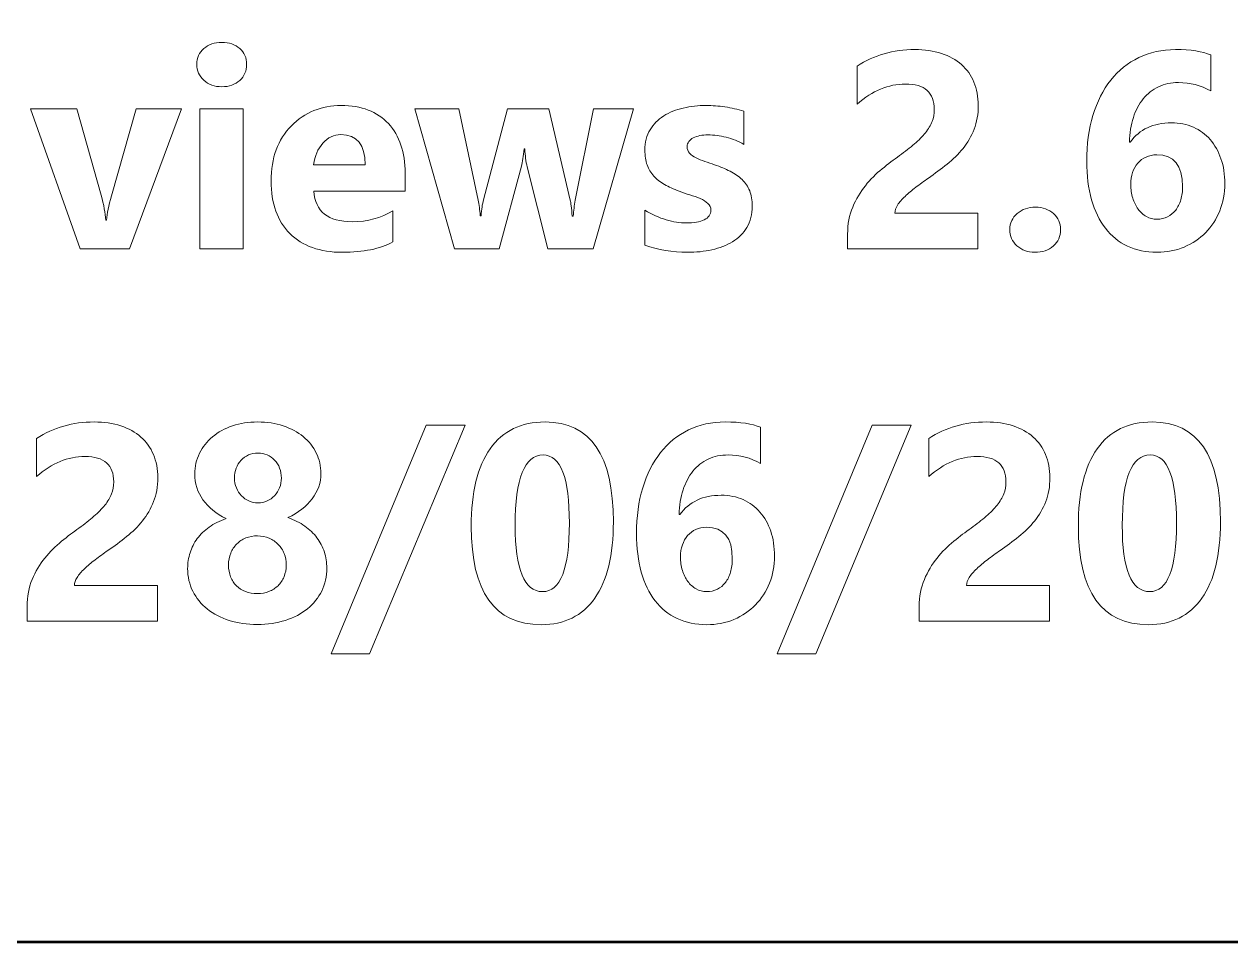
# Model space of a CAD drawing. Header units: centimetres. Extents: x -150 to 29, y -15 to 29.
# Drawn here: x -10.659 to -7.921, y -12.1 to -10.018 of the extents above; entities that cross this region are included whole.
import ezdxf

# ---------------------------------------------------------------- set-up
doc = ezdxf.new("R2010")
doc.units = ezdxf.units.CM
doc.header["$MEASUREMENT"] = 0
doc.layers.add('Layer 1', color=7, linetype='Continuous')

msp = doc.modelspace()

# ---------------------------------------------------------------- linework, layer by layer
at = {"layer": 'Layer 1', "color": 5, "lineweight": 53}
msp.add_open_spline([(-13.5, -4.9), (-13.5, -4.9), (4.5, -4.9), (4.5, -4.9), (4.5, -4.9), (4.5, -4.9), (4.5, -12.1), (4.5, -12.1), (4.5, -12.1), (4.5, -12.1), (-13.5, -12.1), (-13.5, -12.1), (-13.5, -12.1), (-13.5, -12.1), (-13.5, -4.9), (-13.5, -4.9)], degree=3, knots=[0, 0, 0, 0, 0.2, 0.2, 0.2, 0.2, 0.4, 0.4, 0.4, 0.4, 0.6, 0.6, 0.6, 0.6, 1, 1, 1, 1], dxfattribs=at)
at = {"layer": 'Layer 1', "color": 202, "lineweight": 9}
for points, knots in [([(-10.21054, -10.16045), (-10.22705, -10.16045), (-10.2406, -10.15558), (-10.25108, -10.14574), (-10.25108, -10.14574), (-10.26166, -10.1359), (-10.26695, -10.12394), (-10.26695, -10.10965), (-10.26695, -10.10965), (-10.26695, -10.09494), (-10.26166, -10.08298), (-10.25108, -10.07367), (-10.25108, -10.07367), (-10.2406, -10.06435), (-10.22705, -10.0597), (-10.21054, -10.0597), (-10.21054, -10.0597), (-10.19372, -10.0597), (-10.18017, -10.06435), (-10.16969, -10.07367), (-10.16969, -10.07367), (-10.15932, -10.08298), (-10.15403, -10.09494), (-10.15403, -10.10965), (-10.15403, -10.10965), (-10.15403, -10.12447), (-10.15932, -10.13674), (-10.16969, -10.14627), (-10.16969, -10.14627), (-10.18017, -10.15569), (-10.19372, -10.16045), (-10.21054, -10.16045)], [0, 0, 0, 0, 0.1111111, 0.1111111, 0.1111111, 0.1111111, 0.2222222, 0.2222222, 0.2222222, 0.2222222, 0.3333333, 0.3333333, 0.3333333, 0.3333333, 0.4444444, 0.4444444, 0.4444444, 0.4444444, 0.5555556, 0.5555556, 0.5555556, 0.5555556, 0.6666667, 0.6666667, 0.6666667, 0.6666667, 0.7777778, 0.7777778, 0.7777778, 0.7777778, 1, 1, 1, 1]), ([(-8.68347, -10.44694), (-8.68347, -10.44694), (-8.49498, -10.44694), (-8.49498, -10.44694), (-8.49498, -10.44694), (-8.49498, -10.44694), (-8.49498, -10.52822), (-8.49498, -10.52822), (-8.49498, -10.52822), (-8.49498, -10.52822), (-8.79078, -10.52822), (-8.79078, -10.52822), (-8.79078, -10.52822), (-8.79078, -10.52822), (-8.79078, -10.49478), (-8.79078, -10.49478), (-8.79078, -10.49478), (-8.79078, -10.47202), (-8.78697, -10.4516), (-8.77925, -10.4335), (-8.77925, -10.4335), (-8.77163, -10.4154), (-8.762, -10.39921), (-8.75046, -10.38482), (-8.75046, -10.38482), (-8.73892, -10.37042), (-8.72622, -10.35772), (-8.71247, -10.34672), (-8.71247, -10.34672), (-8.69871, -10.3356), (-8.68569, -10.32565), (-8.6732, -10.31676), (-8.6732, -10.31676), (-8.66018, -10.30745), (-8.64886, -10.29856), (-8.63902, -10.29009), (-8.63902, -10.29009), (-8.62917, -10.28163), (-8.62092, -10.27316), (-8.61415, -10.2648), (-8.61415, -10.2648), (-8.60748, -10.25644), (-8.6025, -10.24797), (-8.59912, -10.2394), (-8.59912, -10.2394), (-8.59584, -10.23083), (-8.59414, -10.22173), (-8.59414, -10.21199), (-8.59414, -10.21199), (-8.59414, -10.19294), (-8.59954, -10.17855), (-8.61034, -10.16881), (-8.61034, -10.16881), (-8.62103, -10.15918), (-8.63754, -10.15431), (-8.65965, -10.15431), (-8.65965, -10.15431), (-8.69786, -10.15431), (-8.73448, -10.16944), (-8.7694, -10.19982), (-8.7694, -10.19982), (-8.7694, -10.19982), (-8.7694, -10.11367), (-8.7694, -10.11367), (-8.7694, -10.11367), (-8.73067, -10.08869), (-8.68707, -10.0761), (-8.63849, -10.0761), (-8.63849, -10.0761), (-8.61595, -10.0761), (-8.59584, -10.07906), (-8.57795, -10.08499), (-8.57795, -10.08499), (-8.56007, -10.09092), (-8.54493, -10.09928), (-8.53244, -10.11028), (-8.53244, -10.11028), (-8.52006, -10.12118), (-8.51064, -10.13452), (-8.50408, -10.15008), (-8.50408, -10.15008), (-8.49762, -10.16574), (-8.49434, -10.1831), (-8.49434, -10.20236), (-8.49434, -10.20236), (-8.49434, -10.22278), (-8.49752, -10.24099), (-8.50376, -10.25686), (-8.50376, -10.25686), (-8.51011, -10.27284), (-8.51847, -10.28734), (-8.52895, -10.30036), (-8.52895, -10.30036), (-8.53932, -10.31338), (-8.55139, -10.32534), (-8.56504, -10.33613), (-8.56504, -10.33613), (-8.57869, -10.34703), (-8.59287, -10.35751), (-8.60748, -10.36756), (-8.60748, -10.36756), (-8.61743, -10.37466), (-8.62695, -10.38164), (-8.63616, -10.38852), (-8.63616, -10.38852), (-8.64537, -10.3955), (-8.65352, -10.40228), (-8.6605, -10.40905), (-8.6605, -10.40905), (-8.66759, -10.41572), (-8.6732, -10.42228), (-8.67733, -10.42874), (-8.67733, -10.42874), (-8.68146, -10.43509), (-8.68347, -10.44122), (-8.68347, -10.44694)], [0, 0, 0, 0, 0.0333333, 0.0333333, 0.0333333, 0.0333333, 0.0666667, 0.0666667, 0.0666667, 0.0666667, 0.1, 0.1, 0.1, 0.1, 0.1333333, 0.1333333, 0.1333333, 0.1333333, 0.1666667, 0.1666667, 0.1666667, 0.1666667, 0.2, 0.2, 0.2, 0.2, 0.2333333, 0.2333333, 0.2333333, 0.2333333, 0.2666667, 0.2666667, 0.2666667, 0.2666667, 0.3, 0.3, 0.3, 0.3, 0.3333333, 0.3333333, 0.3333333, 0.3333333, 0.3666667, 0.3666667, 0.3666667, 0.3666667, 0.4, 0.4, 0.4, 0.4, 0.4333333, 0.4333333, 0.4333333, 0.4333333, 0.4666667, 0.4666667, 0.4666667, 0.4666667, 0.5, 0.5, 0.5, 0.5, 0.5333333, 0.5333333, 0.5333333, 0.5333333, 0.5666667, 0.5666667, 0.5666667, 0.5666667, 0.6, 0.6, 0.6, 0.6, 0.6333333, 0.6333333, 0.6333333, 0.6333333, 0.6666667, 0.6666667, 0.6666667, 0.6666667, 0.7, 0.7, 0.7, 0.7, 0.7333333, 0.7333333, 0.7333333, 0.7333333, 0.7666667, 0.7666667, 0.7666667, 0.7666667, 0.8, 0.8, 0.8, 0.8, 0.8333333, 0.8333333, 0.8333333, 0.8333333, 0.8666667, 0.8666667, 0.8666667, 0.8666667, 0.9, 0.9, 0.9, 0.9, 0.9333333, 0.9333333, 0.9333333, 0.9333333, 1, 1, 1, 1]), ([(-7.93501, -10.38037), (-7.93501, -10.40228), (-7.93882, -10.4227), (-7.94644, -10.44175), (-7.94644, -10.44175), (-7.95417, -10.4607), (-7.96475, -10.47721), (-7.9784, -10.49118), (-7.9784, -10.49118), (-7.99205, -10.50515), (-8.00825, -10.51605), (-8.02708, -10.52399), (-8.02708, -10.52399), (-8.04592, -10.53203), (-8.06645, -10.53595), (-8.08879, -10.53595), (-8.08879, -10.53595), (-8.11376, -10.53595), (-8.1362, -10.53129), (-8.15588, -10.52198), (-8.15588, -10.52198), (-8.17567, -10.51277), (-8.1924, -10.49922), (-8.20605, -10.48155), (-8.20605, -10.48155), (-8.2196, -10.46387), (-8.23007, -10.44218), (-8.23727, -10.41657), (-8.23727, -10.41657), (-8.24457, -10.39095), (-8.24817, -10.36196), (-8.24817, -10.32946), (-8.24817, -10.32946), (-8.24817, -10.29126), (-8.24351, -10.25655), (-8.23409, -10.22543), (-8.23409, -10.22543), (-8.22468, -10.19432), (-8.21123, -10.16775), (-8.19377, -10.14563), (-8.19377, -10.14563), (-8.17631, -10.12351), (-8.15514, -10.10637), (-8.13038, -10.0943), (-8.13038, -10.0943), (-8.10551, -10.08224), (-8.07767, -10.0761), (-8.04666, -10.0761), (-8.04666, -10.0761), (-8.01227, -10.0761), (-7.9857, -10.08023), (-7.96665, -10.08827), (-7.96665, -10.08827), (-7.96665, -10.08827), (-7.96665, -10.17008), (-7.96665, -10.17008), (-7.96665, -10.17008), (-7.9892, -10.15727), (-8.01375, -10.15092), (-8.04042, -10.15092), (-8.04042, -10.15092), (-8.05693, -10.15092), (-8.07196, -10.1541), (-8.0854, -10.16045), (-8.0854, -10.16045), (-8.09884, -10.1669), (-8.11038, -10.17601), (-8.12001, -10.18775), (-8.12001, -10.18775), (-8.12953, -10.19961), (-8.13715, -10.21379), (-8.14255, -10.2304), (-8.14255, -10.2304), (-8.14805, -10.24702), (-8.15102, -10.26565), (-8.15144, -10.28607), (-8.15144, -10.28607), (-8.15144, -10.28607), (-8.14953, -10.28607), (-8.14953, -10.28607), (-8.14953, -10.28607), (-8.12847, -10.25686), (-8.09736, -10.24236), (-8.05629, -10.24236), (-8.05629, -10.24236), (-8.03788, -10.24236), (-8.02116, -10.24564), (-8.00634, -10.25231), (-8.00634, -10.25231), (-7.99142, -10.25887), (-7.97872, -10.26819), (-7.96814, -10.28036), (-7.96814, -10.28036), (-7.95766, -10.29242), (-7.94951, -10.30692), (-7.94369, -10.32386), (-7.94369, -10.32386), (-7.93787, -10.34089), (-7.93501, -10.35963), (-7.93501, -10.38037)], [0, 0, 0, 0, 0.0384615, 0.0384615, 0.0384615, 0.0384615, 0.0769231, 0.0769231, 0.0769231, 0.0769231, 0.1153846, 0.1153846, 0.1153846, 0.1153846, 0.1538462, 0.1538462, 0.1538462, 0.1538462, 0.1923077, 0.1923077, 0.1923077, 0.1923077, 0.2307692, 0.2307692, 0.2307692, 0.2307692, 0.2692308, 0.2692308, 0.2692308, 0.2692308, 0.3076923, 0.3076923, 0.3076923, 0.3076923, 0.3461538, 0.3461538, 0.3461538, 0.3461538, 0.3846154, 0.3846154, 0.3846154, 0.3846154, 0.4230769, 0.4230769, 0.4230769, 0.4230769, 0.4615385, 0.4615385, 0.4615385, 0.4615385, 0.5, 0.5, 0.5, 0.5, 0.5384615, 0.5384615, 0.5384615, 0.5384615, 0.5769231, 0.5769231, 0.5769231, 0.5769231, 0.6153846, 0.6153846, 0.6153846, 0.6153846, 0.6538462, 0.6538462, 0.6538462, 0.6538462, 0.6923077, 0.6923077, 0.6923077, 0.6923077, 0.7307692, 0.7307692, 0.7307692, 0.7307692, 0.7692308, 0.7692308, 0.7692308, 0.7692308, 0.8076923, 0.8076923, 0.8076923, 0.8076923, 0.8461538, 0.8461538, 0.8461538, 0.8461538, 0.8846154, 0.8846154, 0.8846154, 0.8846154, 0.9230769, 0.9230769, 0.9230769, 0.9230769, 1, 1, 1, 1]), ([(-10.30198, -10.21072), (-10.30198, -10.21072), (-10.42009, -10.52822), (-10.42009, -10.52822), (-10.42009, -10.52822), (-10.42009, -10.52822), (-10.53175, -10.52822), (-10.53175, -10.52822), (-10.53175, -10.52822), (-10.53175, -10.52822), (-10.64425, -10.21072), (-10.64425, -10.21072), (-10.64425, -10.21072), (-10.64425, -10.21072), (-10.53947, -10.21072), (-10.53947, -10.21072), (-10.53947, -10.21072), (-10.53947, -10.21072), (-10.48434, -10.40641), (-10.48434, -10.40641), (-10.48434, -10.40641), (-10.47809, -10.42852), (-10.47449, -10.44726), (-10.47343, -10.46281), (-10.47343, -10.46281), (-10.47343, -10.46281), (-10.47216, -10.46281), (-10.47216, -10.46281), (-10.47216, -10.46281), (-10.47079, -10.4481), (-10.46687, -10.4299), (-10.46073, -10.4082), (-10.46073, -10.4082), (-10.46073, -10.4082), (-10.40433, -10.21072), (-10.40433, -10.21072), (-10.40433, -10.21072), (-10.40433, -10.21072), (-10.30198, -10.21072), (-10.30198, -10.21072)], [0, 0, 0, 0, 0.0909091, 0.0909091, 0.0909091, 0.0909091, 0.1818182, 0.1818182, 0.1818182, 0.1818182, 0.2727273, 0.2727273, 0.2727273, 0.2727273, 0.3636364, 0.3636364, 0.3636364, 0.3636364, 0.4545455, 0.4545455, 0.4545455, 0.4545455, 0.5454545, 0.5454545, 0.5454545, 0.5454545, 0.6363636, 0.6363636, 0.6363636, 0.6363636, 0.7272727, 0.7272727, 0.7272727, 0.7272727, 0.8181818, 0.8181818, 0.8181818, 0.8181818, 1, 1, 1, 1]), ([(-10.16218, -10.52822), (-10.16218, -10.52822), (-10.26007, -10.52822), (-10.26007, -10.52822), (-10.26007, -10.52822), (-10.26007, -10.52822), (-10.26007, -10.21072), (-10.26007, -10.21072), (-10.26007, -10.21072), (-10.26007, -10.21072), (-10.16218, -10.21072), (-10.16218, -10.21072), (-10.16218, -10.21072), (-10.16218, -10.21072), (-10.16218, -10.52822), (-10.16218, -10.52822)], [0, 0, 0, 0, 0.2, 0.2, 0.2, 0.2, 0.4, 0.4, 0.4, 0.4, 0.6, 0.6, 0.6, 0.6, 1, 1, 1, 1]), ([(-9.7944, -10.39741), (-9.7944, -10.39741), (-10.00152, -10.39741), (-10.00152, -10.39741), (-10.00152, -10.39741), (-9.99824, -10.44345), (-9.96913, -10.46652), (-9.91442, -10.46652), (-9.91442, -10.46652), (-9.87949, -10.46652), (-9.8488, -10.45826), (-9.82234, -10.44175), (-9.82234, -10.44175), (-9.82234, -10.44175), (-9.82234, -10.51245), (-9.82234, -10.51245), (-9.82234, -10.51245), (-9.85166, -10.52811), (-9.88976, -10.53595), (-9.93675, -10.53595), (-9.93675, -10.53595), (-9.98797, -10.53595), (-10.02777, -10.52176), (-10.05613, -10.49329), (-10.05613, -10.49329), (-10.08439, -10.46493), (-10.09857, -10.42524), (-10.09857, -10.37444), (-10.09857, -10.37444), (-10.09857, -10.32174), (-10.08333, -10.27993), (-10.05264, -10.24914), (-10.05264, -10.24914), (-10.02205, -10.21834), (-9.98448, -10.20299), (-9.93982, -10.20299), (-9.93982, -10.20299), (-9.89357, -10.20299), (-9.85769, -10.21675), (-9.8324, -10.24416), (-9.8324, -10.24416), (-9.8071, -10.27168), (-9.7944, -10.30904), (-9.7944, -10.35613), (-9.7944, -10.35613), (-9.7944, -10.35613), (-9.7944, -10.39741), (-9.7944, -10.39741)], [0, 0, 0, 0, 0.0769231, 0.0769231, 0.0769231, 0.0769231, 0.1538462, 0.1538462, 0.1538462, 0.1538462, 0.2307692, 0.2307692, 0.2307692, 0.2307692, 0.3076923, 0.3076923, 0.3076923, 0.3076923, 0.3846154, 0.3846154, 0.3846154, 0.3846154, 0.4615385, 0.4615385, 0.4615385, 0.4615385, 0.5384615, 0.5384615, 0.5384615, 0.5384615, 0.6153846, 0.6153846, 0.6153846, 0.6153846, 0.6923077, 0.6923077, 0.6923077, 0.6923077, 0.7692308, 0.7692308, 0.7692308, 0.7692308, 0.8461538, 0.8461538, 0.8461538, 0.8461538, 1, 1, 1, 1]), ([(-9.27634, -10.21072), (-9.27634, -10.21072), (-9.36778, -10.52822), (-9.36778, -10.52822), (-9.36778, -10.52822), (-9.36778, -10.52822), (-9.47076, -10.52822), (-9.47076, -10.52822), (-9.47076, -10.52822), (-9.47076, -10.52822), (-9.51754, -10.34216), (-9.51754, -10.34216), (-9.51754, -10.34216), (-9.52061, -10.32978), (-9.52241, -10.31624), (-9.52283, -10.30152), (-9.52283, -10.30152), (-9.52283, -10.30152), (-9.52463, -10.30152), (-9.52463, -10.30152), (-9.52463, -10.30152), (-9.52611, -10.31772), (-9.52812, -10.33084), (-9.53087, -10.34089), (-9.53087, -10.34089), (-9.53087, -10.34089), (-9.58114, -10.52822), (-9.58114, -10.52822), (-9.58114, -10.52822), (-9.58114, -10.52822), (-9.68274, -10.52822), (-9.68274, -10.52822), (-9.68274, -10.52822), (-9.68274, -10.52822), (-9.77239, -10.21072), (-9.77239, -10.21072), (-9.77239, -10.21072), (-9.77239, -10.21072), (-9.67258, -10.21072), (-9.67258, -10.21072), (-9.67258, -10.21072), (-9.67258, -10.21072), (-9.62888, -10.41784), (-9.62888, -10.41784), (-9.62888, -10.41784), (-9.62676, -10.42757), (-9.62517, -10.43932), (-9.62422, -10.45318), (-9.62422, -10.45318), (-9.62422, -10.45318), (-9.62231, -10.45318), (-9.62231, -10.45318), (-9.62231, -10.45318), (-9.62126, -10.43868), (-9.61946, -10.42651), (-9.6167, -10.41657), (-9.6167, -10.41657), (-9.6167, -10.41657), (-9.5622, -10.21072), (-9.5622, -10.21072), (-9.5622, -10.21072), (-9.5622, -10.21072), (-9.46886, -10.21072), (-9.46886, -10.21072), (-9.46886, -10.21072), (-9.46886, -10.21072), (-9.41985, -10.41784), (-9.41985, -10.41784), (-9.41985, -10.41784), (-9.41858, -10.42302), (-9.41721, -10.43498), (-9.41552, -10.45382), (-9.41552, -10.45382), (-9.41552, -10.45382), (-9.41329, -10.45382), (-9.41329, -10.45382), (-9.41329, -10.45382), (-9.41234, -10.44186), (-9.41065, -10.42979), (-9.40842, -10.41784), (-9.40842, -10.41784), (-9.40842, -10.41784), (-9.36715, -10.21072), (-9.36715, -10.21072), (-9.36715, -10.21072), (-9.36715, -10.21072), (-9.27634, -10.21072), (-9.27634, -10.21072)], [0, 0, 0, 0, 0.0434783, 0.0434783, 0.0434783, 0.0434783, 0.0869565, 0.0869565, 0.0869565, 0.0869565, 0.1304348, 0.1304348, 0.1304348, 0.1304348, 0.173913, 0.173913, 0.173913, 0.173913, 0.2173913, 0.2173913, 0.2173913, 0.2173913, 0.2608696, 0.2608696, 0.2608696, 0.2608696, 0.3043478, 0.3043478, 0.3043478, 0.3043478, 0.3478261, 0.3478261, 0.3478261, 0.3478261, 0.3913043, 0.3913043, 0.3913043, 0.3913043, 0.4347826, 0.4347826, 0.4347826, 0.4347826, 0.4782609, 0.4782609, 0.4782609, 0.4782609, 0.5217391, 0.5217391, 0.5217391, 0.5217391, 0.5652174, 0.5652174, 0.5652174, 0.5652174, 0.6086957, 0.6086957, 0.6086957, 0.6086957, 0.6521739, 0.6521739, 0.6521739, 0.6521739, 0.6956522, 0.6956522, 0.6956522, 0.6956522, 0.7391304, 0.7391304, 0.7391304, 0.7391304, 0.7826087, 0.7826087, 0.7826087, 0.7826087, 0.826087, 0.826087, 0.826087, 0.826087, 0.8695652, 0.8695652, 0.8695652, 0.8695652, 0.9130435, 0.9130435, 0.9130435, 0.9130435, 1, 1, 1, 1]), ([(-9.25062, -10.51986), (-9.25062, -10.51986), (-9.25062, -10.44048), (-9.25062, -10.44048), (-9.25062, -10.44048), (-9.23443, -10.45022), (-9.21834, -10.45742), (-9.20236, -10.46218), (-9.20236, -10.46218), (-9.18638, -10.46694), (-9.17125, -10.46927), (-9.15696, -10.46927), (-9.15696, -10.46927), (-9.1396, -10.46927), (-9.12585, -10.46694), (-9.1159, -10.46218), (-9.1159, -10.46218), (-9.10584, -10.45742), (-9.10087, -10.45022), (-9.10087, -10.44048), (-9.10087, -10.44048), (-9.10087, -10.43424), (-9.10309, -10.42905), (-9.10764, -10.42493), (-9.10764, -10.42493), (-9.11219, -10.4208), (-9.11801, -10.4172), (-9.12521, -10.41413), (-9.12521, -10.41413), (-9.1323, -10.41106), (-9.14013, -10.4082), (-9.1486, -10.40577), (-9.1486, -10.40577), (-9.15707, -10.40323), (-9.16522, -10.40048), (-9.17305, -10.39741), (-9.17305, -10.39741), (-9.18564, -10.39265), (-9.19675, -10.38746), (-9.20639, -10.38206), (-9.20639, -10.38206), (-9.21602, -10.37656), (-9.22406, -10.37021), (-9.23062, -10.36291), (-9.23062, -10.36291), (-9.23708, -10.35571), (-9.24205, -10.34735), (-9.24544, -10.33783), (-9.24544, -10.33783), (-9.24882, -10.3283), (-9.25062, -10.31708), (-9.25062, -10.30406), (-9.25062, -10.30406), (-9.25062, -10.28628), (-9.24671, -10.27094), (-9.23898, -10.25813), (-9.23898, -10.25813), (-9.23126, -10.24533), (-9.22088, -10.23485), (-9.20797, -10.2267), (-9.20797, -10.2267), (-9.19506, -10.21855), (-9.18024, -10.21252), (-9.16363, -10.20871), (-9.16363, -10.20871), (-9.14701, -10.2049), (-9.12966, -10.20299), (-9.11166, -10.20299), (-9.11166, -10.20299), (-9.09759, -10.20299), (-9.08341, -10.20405), (-9.06891, -10.20627), (-9.06891, -10.20627), (-9.05441, -10.20839), (-9.04012, -10.21157), (-9.02605, -10.21569), (-9.02605, -10.21569), (-9.02605, -10.21569), (-9.02605, -10.29136), (-9.02605, -10.29136), (-9.02605, -10.29136), (-9.03853, -10.28406), (-9.05176, -10.27866), (-9.06594, -10.27507), (-9.06594, -10.27507), (-9.08013, -10.27147), (-9.09399, -10.26967), (-9.10764, -10.26967), (-9.10764, -10.26967), (-9.1141, -10.26967), (-9.12013, -10.2702), (-9.12574, -10.27136), (-9.12574, -10.27136), (-9.13146, -10.27242), (-9.13654, -10.27411), (-9.14087, -10.27634), (-9.14087, -10.27634), (-9.14521, -10.27845), (-9.1486, -10.2812), (-9.15103, -10.2847), (-9.15103, -10.2847), (-9.15357, -10.28808), (-9.15474, -10.292), (-9.15474, -10.29634), (-9.15474, -10.29634), (-9.15474, -10.30205), (-9.15294, -10.30703), (-9.14924, -10.31116), (-9.14924, -10.31116), (-9.14543, -10.31528), (-9.14066, -10.31888), (-9.13463, -10.32184), (-9.13463, -10.32184), (-9.1286, -10.32491), (-9.12193, -10.32756), (-9.11463, -10.32989), (-9.11463, -10.32989), (-9.10733, -10.33232), (-9.10002, -10.33476), (-9.09272, -10.33719), (-9.09272, -10.33719), (-9.0797, -10.34174), (-9.06796, -10.34672), (-9.05737, -10.35211), (-9.05737, -10.35211), (-9.04689, -10.35751), (-9.03779, -10.36375), (-9.03028, -10.37106), (-9.03028, -10.37106), (-9.02276, -10.37825), (-9.01694, -10.38672), (-9.01292, -10.39646), (-9.01292, -10.39646), (-9.0089, -10.40619), (-9.00689, -10.41773), (-9.00689, -10.43117), (-9.00689, -10.43117), (-9.00689, -10.45001), (-9.01091, -10.4661), (-9.01917, -10.47943), (-9.01917, -10.47943), (-9.02732, -10.49277), (-9.03811, -10.50356), (-9.05166, -10.51192), (-9.05166, -10.51192), (-9.0652, -10.52028), (-9.08087, -10.52642), (-9.09854, -10.53023), (-9.09854, -10.53023), (-9.11622, -10.53404), (-9.13452, -10.53595), (-9.15357, -10.53595), (-9.15357, -10.53595), (-9.1885, -10.53595), (-9.22078, -10.53055), (-9.25062, -10.51986)], [0, 0, 0, 0, 0.025, 0.025, 0.025, 0.025, 0.05, 0.05, 0.05, 0.05, 0.075, 0.075, 0.075, 0.075, 0.1, 0.1, 0.1, 0.1, 0.125, 0.125, 0.125, 0.125, 0.15, 0.15, 0.15, 0.15, 0.175, 0.175, 0.175, 0.175, 0.2, 0.2, 0.2, 0.2, 0.225, 0.225, 0.225, 0.225, 0.25, 0.25, 0.25, 0.25, 0.275, 0.275, 0.275, 0.275, 0.3, 0.3, 0.3, 0.3, 0.325, 0.325, 0.325, 0.325, 0.35, 0.35, 0.35, 0.35, 0.375, 0.375, 0.375, 0.375, 0.4, 0.4, 0.4, 0.4, 0.425, 0.425, 0.425, 0.425, 0.45, 0.45, 0.45, 0.45, 0.475, 0.475, 0.475, 0.475, 0.5, 0.5, 0.5, 0.5, 0.525, 0.525, 0.525, 0.525, 0.55, 0.55, 0.55, 0.55, 0.575, 0.575, 0.575, 0.575, 0.6, 0.6, 0.6, 0.6, 0.625, 0.625, 0.625, 0.625, 0.65, 0.65, 0.65, 0.65, 0.675, 0.675, 0.675, 0.675, 0.7, 0.7, 0.7, 0.7, 0.725, 0.725, 0.725, 0.725, 0.75, 0.75, 0.75, 0.75, 0.775, 0.775, 0.775, 0.775, 0.8, 0.8, 0.8, 0.8, 0.825, 0.825, 0.825, 0.825, 0.85, 0.85, 0.85, 0.85, 0.875, 0.875, 0.875, 0.875, 0.9, 0.9, 0.9, 0.9, 0.925, 0.925, 0.925, 0.925, 0.95, 0.95, 0.95, 0.95, 1, 1, 1, 1]), ([(-9.88521, -10.33719), (-9.88521, -10.29179), (-9.90362, -10.26903), (-9.94045, -10.26903), (-9.94045, -10.26903), (-9.95612, -10.26903), (-9.96977, -10.27549), (-9.9812, -10.28851), (-9.9812, -10.28851), (-9.99274, -10.30152), (-9.99961, -10.31782), (-10.00215, -10.33719), (-10.00215, -10.33719), (-10.00215, -10.33719), (-9.88521, -10.33719), (-9.88521, -10.33719)], [0, 0, 0, 0, 0.2, 0.2, 0.2, 0.2, 0.4, 0.4, 0.4, 0.4, 0.6, 0.6, 0.6, 0.6, 1, 1, 1, 1]), ([(-8.03079, -10.38651), (-8.03079, -10.33878), (-8.05037, -10.31486), (-8.08942, -10.31486), (-8.08942, -10.31486), (-8.09831, -10.31486), (-8.10635, -10.31655), (-8.11366, -10.31983), (-8.11366, -10.31983), (-8.12085, -10.32311), (-8.12699, -10.32777), (-8.13218, -10.3338), (-8.13218, -10.3338), (-8.13736, -10.33984), (-8.14138, -10.34693), (-8.14414, -10.35508), (-8.14414, -10.35508), (-8.14689, -10.36323), (-8.14837, -10.37222), (-8.14837, -10.38217), (-8.14837, -10.38217), (-8.14837, -10.39318), (-8.14689, -10.40334), (-8.14403, -10.41286), (-8.14403, -10.41286), (-8.14107, -10.42239), (-8.13705, -10.43075), (-8.13175, -10.43784), (-8.13175, -10.43784), (-8.12646, -10.44493), (-8.12022, -10.45064), (-8.11302, -10.45477), (-8.11302, -10.45477), (-8.10572, -10.4589), (-8.09768, -10.46091), (-8.08879, -10.46091), (-8.08879, -10.46091), (-8.0799, -10.46091), (-8.07196, -10.45911), (-8.06476, -10.45551), (-8.06476, -10.45551), (-8.05767, -10.45191), (-8.05153, -10.44683), (-8.04645, -10.44027), (-8.04645, -10.44027), (-8.04137, -10.43382), (-8.03756, -10.42598), (-8.03481, -10.41678), (-8.03481, -10.41678), (-8.03216, -10.40757), (-8.03079, -10.39752), (-8.03079, -10.38651)], [0, 0, 0, 0, 0.0714286, 0.0714286, 0.0714286, 0.0714286, 0.1428571, 0.1428571, 0.1428571, 0.1428571, 0.2142857, 0.2142857, 0.2142857, 0.2142857, 0.2857143, 0.2857143, 0.2857143, 0.2857143, 0.3571429, 0.3571429, 0.3571429, 0.3571429, 0.4285714, 0.4285714, 0.4285714, 0.4285714, 0.5, 0.5, 0.5, 0.5, 0.5714286, 0.5714286, 0.5714286, 0.5714286, 0.6428571, 0.6428571, 0.6428571, 0.6428571, 0.7142857, 0.7142857, 0.7142857, 0.7142857, 0.7857143, 0.7857143, 0.7857143, 0.7857143, 0.8571429, 0.8571429, 0.8571429, 0.8571429, 1, 1, 1, 1]), ([(-8.36629, -10.53595), (-8.38248, -10.53595), (-8.39592, -10.53097), (-8.40661, -10.52113), (-8.40661, -10.52113), (-8.4174, -10.51118), (-8.42269, -10.49901), (-8.42269, -10.48451), (-8.42269, -10.48451), (-8.42269, -10.46959), (-8.41719, -10.45742), (-8.40618, -10.44789), (-8.40618, -10.44789), (-8.39507, -10.43837), (-8.38131, -10.4336), (-8.3648, -10.4336), (-8.3648, -10.4336), (-8.34798, -10.4336), (-8.33432, -10.43847), (-8.32363, -10.4481), (-8.32363, -10.4481), (-8.31305, -10.45763), (-8.30776, -10.4698), (-8.30776, -10.48451), (-8.30776, -10.48451), (-8.30776, -10.49954), (-8.31316, -10.51192), (-8.32395, -10.52155), (-8.32395, -10.52155), (-8.33485, -10.53118), (-8.34893, -10.53595), (-8.36629, -10.53595)], [0, 0, 0, 0, 0.1111111, 0.1111111, 0.1111111, 0.1111111, 0.2222222, 0.2222222, 0.2222222, 0.2222222, 0.3333333, 0.3333333, 0.3333333, 0.3333333, 0.4444444, 0.4444444, 0.4444444, 0.4444444, 0.5555556, 0.5555556, 0.5555556, 0.5555556, 0.6666667, 0.6666667, 0.6666667, 0.6666667, 0.7777778, 0.7777778, 0.7777778, 0.7777778, 1, 1, 1, 1]), ([(-10.54487, -11.2916), (-10.54487, -11.2916), (-10.35638, -11.2916), (-10.35638, -11.2916), (-10.35638, -11.2916), (-10.35638, -11.2916), (-10.35638, -11.37288), (-10.35638, -11.37288), (-10.35638, -11.37288), (-10.35638, -11.37288), (-10.65218, -11.37288), (-10.65218, -11.37288), (-10.65218, -11.37288), (-10.65218, -11.37288), (-10.65218, -11.33944), (-10.65218, -11.33944), (-10.65218, -11.33944), (-10.65218, -11.31668), (-10.64837, -11.29626), (-10.64065, -11.27816), (-10.64065, -11.27816), (-10.63303, -11.26006), (-10.6234, -11.24387), (-10.61186, -11.22948), (-10.61186, -11.22948), (-10.60032, -11.21508), (-10.58762, -11.20238), (-10.57387, -11.19138), (-10.57387, -11.19138), (-10.56011, -11.18026), (-10.54709, -11.17031), (-10.5346, -11.16142), (-10.5346, -11.16142), (-10.52158, -11.15211), (-10.51026, -11.14322), (-10.50042, -11.13475), (-10.50042, -11.13475), (-10.49057, -11.12629), (-10.48232, -11.11782), (-10.47555, -11.10946), (-10.47555, -11.10946), (-10.46888, -11.1011), (-10.4639, -11.09263), (-10.46052, -11.08406), (-10.46052, -11.08406), (-10.45724, -11.07549), (-10.45554, -11.06639), (-10.45554, -11.05665), (-10.45554, -11.05665), (-10.45554, -11.0376), (-10.46094, -11.02321), (-10.47174, -11.01347), (-10.47174, -11.01347), (-10.48243, -11.00384), (-10.49894, -10.99897), (-10.52105, -10.99897), (-10.52105, -10.99897), (-10.55926, -10.99897), (-10.59588, -11.0141), (-10.6308, -11.04448), (-10.6308, -11.04448), (-10.6308, -11.04448), (-10.6308, -10.95833), (-10.6308, -10.95833), (-10.6308, -10.95833), (-10.59207, -10.93335), (-10.54847, -10.92076), (-10.49989, -10.92076), (-10.49989, -10.92076), (-10.47735, -10.92076), (-10.45724, -10.92372), (-10.43935, -10.92965), (-10.43935, -10.92965), (-10.42147, -10.93558), (-10.40633, -10.94394), (-10.39384, -10.95494), (-10.39384, -10.95494), (-10.38146, -10.96584), (-10.37204, -10.97918), (-10.36548, -10.99474), (-10.36548, -10.99474), (-10.35902, -11.0104), (-10.35574, -11.02776), (-10.35574, -11.04702), (-10.35574, -11.04702), (-10.35574, -11.06744), (-10.35892, -11.08565), (-10.36516, -11.10152), (-10.36516, -11.10152), (-10.37151, -11.1175), (-10.37987, -11.132), (-10.39035, -11.14502), (-10.39035, -11.14502), (-10.40072, -11.15804), (-10.41279, -11.17), (-10.42644, -11.18079), (-10.42644, -11.18079), (-10.44009, -11.19169), (-10.45427, -11.20217), (-10.46888, -11.21222), (-10.46888, -11.21222), (-10.47883, -11.21932), (-10.48835, -11.2263), (-10.49756, -11.23318), (-10.49756, -11.23318), (-10.50677, -11.24016), (-10.51492, -11.24694), (-10.5219, -11.25371), (-10.5219, -11.25371), (-10.52899, -11.26038), (-10.5346, -11.26694), (-10.53873, -11.2734), (-10.53873, -11.2734), (-10.54286, -11.27975), (-10.54487, -11.28588), (-10.54487, -11.2916)], [0, 0, 0, 0, 0.0333333, 0.0333333, 0.0333333, 0.0333333, 0.0666667, 0.0666667, 0.0666667, 0.0666667, 0.1, 0.1, 0.1, 0.1, 0.1333333, 0.1333333, 0.1333333, 0.1333333, 0.1666667, 0.1666667, 0.1666667, 0.1666667, 0.2, 0.2, 0.2, 0.2, 0.2333333, 0.2333333, 0.2333333, 0.2333333, 0.2666667, 0.2666667, 0.2666667, 0.2666667, 0.3, 0.3, 0.3, 0.3, 0.3333333, 0.3333333, 0.3333333, 0.3333333, 0.3666667, 0.3666667, 0.3666667, 0.3666667, 0.4, 0.4, 0.4, 0.4, 0.4333333, 0.4333333, 0.4333333, 0.4333333, 0.4666667, 0.4666667, 0.4666667, 0.4666667, 0.5, 0.5, 0.5, 0.5, 0.5333333, 0.5333333, 0.5333333, 0.5333333, 0.5666667, 0.5666667, 0.5666667, 0.5666667, 0.6, 0.6, 0.6, 0.6, 0.6333333, 0.6333333, 0.6333333, 0.6333333, 0.6666667, 0.6666667, 0.6666667, 0.6666667, 0.7, 0.7, 0.7, 0.7, 0.7333333, 0.7333333, 0.7333333, 0.7333333, 0.7666667, 0.7666667, 0.7666667, 0.7666667, 0.8, 0.8, 0.8, 0.8, 0.8333333, 0.8333333, 0.8333333, 0.8333333, 0.8666667, 0.8666667, 0.8666667, 0.8666667, 0.9, 0.9, 0.9, 0.9, 0.9333333, 0.9333333, 0.9333333, 0.9333333, 1, 1, 1, 1]), ([(-10.2879, -11.25318), (-10.2879, -11.2408), (-10.28611, -11.22884), (-10.2824, -11.21741), (-10.2824, -11.21741), (-10.2788, -11.20587), (-10.27341, -11.19529), (-10.26621, -11.18545), (-10.26621, -11.18545), (-10.25891, -11.17561), (-10.24991, -11.16682), (-10.23901, -11.1591), (-10.23901, -11.1591), (-10.22821, -11.15137), (-10.21541, -11.14502), (-10.2007, -11.14005), (-10.2007, -11.14005), (-10.22324, -11.12883), (-10.2407, -11.11454), (-10.25309, -11.09708), (-10.25309, -11.09708), (-10.26557, -11.07962), (-10.27171, -11.06025), (-10.27171, -11.03898), (-10.27171, -11.03898), (-10.27171, -11.02204), (-10.26822, -11.00627), (-10.26102, -10.99177), (-10.26102, -10.99177), (-10.25393, -10.97738), (-10.24409, -10.96489), (-10.23139, -10.95431), (-10.23139, -10.95431), (-10.2188, -10.94373), (-10.20377, -10.93558), (-10.1863, -10.92965), (-10.1863, -10.92965), (-10.16884, -10.92372), (-10.14979, -10.92076), (-10.12915, -10.92076), (-10.12915, -10.92076), (-10.10799, -10.92076), (-10.08873, -10.92372), (-10.07116, -10.92965), (-10.07116, -10.92965), (-10.05359, -10.93558), (-10.03846, -10.94373), (-10.02576, -10.9541), (-10.02576, -10.9541), (-10.01295, -10.96457), (-10.00311, -10.97696), (-9.99612, -10.99124), (-9.99612, -10.99124), (-9.98903, -11.00543), (-9.98554, -11.02098), (-9.98554, -11.03771), (-9.98554, -11.03771), (-9.98554, -11.05877), (-9.99221, -11.07792), (-10.00544, -11.09517), (-10.00544, -11.09517), (-10.01866, -11.11253), (-10.03687, -11.12671), (-10.06026, -11.13782), (-10.06026, -11.13782), (-10.04576, -11.1428), (-10.03306, -11.14915), (-10.02216, -11.15687), (-10.02216, -11.15687), (-10.01115, -11.16471), (-10.00194, -11.17349), (-9.99453, -11.18344), (-9.99453, -11.18344), (-9.98713, -11.19339), (-9.98152, -11.20418), (-9.97781, -11.21582), (-9.97781, -11.21582), (-9.97411, -11.22746), (-9.9722, -11.23964), (-9.9722, -11.25223), (-9.9722, -11.25223), (-9.9722, -11.27128), (-9.97601, -11.28864), (-9.98374, -11.30419), (-9.98374, -11.30419), (-9.99136, -11.31975), (-10.00215, -11.33319), (-10.01612, -11.34452), (-10.01612, -11.34452), (-10.03009, -11.35573), (-10.04671, -11.36452), (-10.06597, -11.37076), (-10.06597, -11.37076), (-10.08534, -11.3769), (-10.10672, -11.37997), (-10.13, -11.37997), (-10.13, -11.37997), (-10.15297, -11.37997), (-10.17413, -11.37701), (-10.1934, -11.37087), (-10.1934, -11.37087), (-10.21276, -11.36473), (-10.22938, -11.35616), (-10.24335, -11.34494), (-10.24335, -11.34494), (-10.25732, -11.33383), (-10.26822, -11.32039), (-10.27605, -11.30483), (-10.27605, -11.30483), (-10.28399, -11.28917), (-10.2879, -11.27202), (-10.2879, -11.25318)], [0, 0, 0, 0, 0.0344828, 0.0344828, 0.0344828, 0.0344828, 0.0689655, 0.0689655, 0.0689655, 0.0689655, 0.1034483, 0.1034483, 0.1034483, 0.1034483, 0.137931, 0.137931, 0.137931, 0.137931, 0.1724138, 0.1724138, 0.1724138, 0.1724138, 0.2068966, 0.2068966, 0.2068966, 0.2068966, 0.2413793, 0.2413793, 0.2413793, 0.2413793, 0.2758621, 0.2758621, 0.2758621, 0.2758621, 0.3103448, 0.3103448, 0.3103448, 0.3103448, 0.3448276, 0.3448276, 0.3448276, 0.3448276, 0.3793103, 0.3793103, 0.3793103, 0.3793103, 0.4137931, 0.4137931, 0.4137931, 0.4137931, 0.4482759, 0.4482759, 0.4482759, 0.4482759, 0.4827586, 0.4827586, 0.4827586, 0.4827586, 0.5172414, 0.5172414, 0.5172414, 0.5172414, 0.5517241, 0.5517241, 0.5517241, 0.5517241, 0.5862069, 0.5862069, 0.5862069, 0.5862069, 0.6206897, 0.6206897, 0.6206897, 0.6206897, 0.6551724, 0.6551724, 0.6551724, 0.6551724, 0.6896552, 0.6896552, 0.6896552, 0.6896552, 0.7241379, 0.7241379, 0.7241379, 0.7241379, 0.7586207, 0.7586207, 0.7586207, 0.7586207, 0.7931034, 0.7931034, 0.7931034, 0.7931034, 0.8275862, 0.8275862, 0.8275862, 0.8275862, 0.862069, 0.862069, 0.862069, 0.862069, 0.8965517, 0.8965517, 0.8965517, 0.8965517, 0.9310345, 0.9310345, 0.9310345, 0.9310345, 1, 1, 1, 1]), ([(-9.48579, -11.38061), (-9.59162, -11.38061), (-9.64454, -11.30631), (-9.64454, -11.15772), (-9.64454, -11.15772), (-9.64454, -11.08057), (-9.63025, -11.02183), (-9.60157, -10.9814), (-9.60157, -10.9814), (-9.573, -10.94097), (-9.53141, -10.92076), (-9.47711, -10.92076), (-9.47711, -10.92076), (-9.37371, -10.92076), (-9.32207, -10.99632), (-9.32207, -11.14745), (-9.32207, -11.14745), (-9.32207, -11.2227), (-9.33614, -11.28038), (-9.3644, -11.32049), (-9.3644, -11.32049), (-9.39255, -11.3606), (-9.43309, -11.38061), (-9.48579, -11.38061)], [0, 0, 0, 0, 0.1428571, 0.1428571, 0.1428571, 0.1428571, 0.2857143, 0.2857143, 0.2857143, 0.2857143, 0.4285714, 0.4285714, 0.4285714, 0.4285714, 0.5714286, 0.5714286, 0.5714286, 0.5714286, 0.7142857, 0.7142857, 0.7142857, 0.7142857, 1, 1, 1, 1]), ([(-8.95652, -11.22503), (-8.95652, -11.24694), (-8.96033, -11.26736), (-8.96795, -11.28641), (-8.96795, -11.28641), (-8.97568, -11.30536), (-8.98626, -11.32187), (-8.99991, -11.33584), (-8.99991, -11.33584), (-9.01356, -11.34981), (-9.02976, -11.36071), (-9.04859, -11.36865), (-9.04859, -11.36865), (-9.06743, -11.37669), (-9.08796, -11.38061), (-9.1103, -11.38061), (-9.1103, -11.38061), (-9.13527, -11.38061), (-9.15771, -11.37595), (-9.17739, -11.36664), (-9.17739, -11.36664), (-9.19718, -11.35743), (-9.21391, -11.34388), (-9.22756, -11.32621), (-9.22756, -11.32621), (-9.24111, -11.30853), (-9.25158, -11.28684), (-9.25878, -11.26123), (-9.25878, -11.26123), (-9.26608, -11.23561), (-9.26968, -11.20662), (-9.26968, -11.17412), (-9.26968, -11.17412), (-9.26968, -11.13592), (-9.26502, -11.10121), (-9.2556, -11.07009), (-9.2556, -11.07009), (-9.24619, -11.03898), (-9.23274, -11.01241), (-9.21528, -10.99029), (-9.21528, -10.99029), (-9.19782, -10.96817), (-9.17665, -10.95103), (-9.15189, -10.93896), (-9.15189, -10.93896), (-9.12702, -10.9269), (-9.09918, -10.92076), (-9.06817, -10.92076), (-9.06817, -10.92076), (-9.03378, -10.92076), (-9.00721, -10.92489), (-8.98816, -10.93293), (-8.98816, -10.93293), (-8.98816, -10.93293), (-8.98816, -11.01474), (-8.98816, -11.01474), (-8.98816, -11.01474), (-9.01071, -11.00193), (-9.03526, -10.99558), (-9.06193, -10.99558), (-9.06193, -10.99558), (-9.07844, -10.99558), (-9.09347, -10.99876), (-9.10691, -11.00511), (-9.10691, -11.00511), (-9.12035, -11.01156), (-9.13189, -11.02067), (-9.14152, -11.03241), (-9.14152, -11.03241), (-9.15104, -11.04427), (-9.15866, -11.05845), (-9.16406, -11.07506), (-9.16406, -11.07506), (-9.16956, -11.09168), (-9.17253, -11.11031), (-9.17295, -11.13073), (-9.17295, -11.13073), (-9.17295, -11.13073), (-9.17104, -11.13073), (-9.17104, -11.13073), (-9.17104, -11.13073), (-9.14998, -11.10152), (-9.11887, -11.08702), (-9.0778, -11.08702), (-9.0778, -11.08702), (-9.05939, -11.08702), (-9.04267, -11.0903), (-9.02785, -11.09697), (-9.02785, -11.09697), (-9.01293, -11.10353), (-9.00023, -11.11285), (-8.98965, -11.12502), (-8.98965, -11.12502), (-8.97917, -11.13708), (-8.97102, -11.15158), (-8.9652, -11.16852), (-8.9652, -11.16852), (-8.95938, -11.18555), (-8.95652, -11.20429), (-8.95652, -11.22503)], [0, 0, 0, 0, 0.0384615, 0.0384615, 0.0384615, 0.0384615, 0.0769231, 0.0769231, 0.0769231, 0.0769231, 0.1153846, 0.1153846, 0.1153846, 0.1153846, 0.1538462, 0.1538462, 0.1538462, 0.1538462, 0.1923077, 0.1923077, 0.1923077, 0.1923077, 0.2307692, 0.2307692, 0.2307692, 0.2307692, 0.2692308, 0.2692308, 0.2692308, 0.2692308, 0.3076923, 0.3076923, 0.3076923, 0.3076923, 0.3461538, 0.3461538, 0.3461538, 0.3461538, 0.3846154, 0.3846154, 0.3846154, 0.3846154, 0.4230769, 0.4230769, 0.4230769, 0.4230769, 0.4615385, 0.4615385, 0.4615385, 0.4615385, 0.5, 0.5, 0.5, 0.5, 0.5384615, 0.5384615, 0.5384615, 0.5384615, 0.5769231, 0.5769231, 0.5769231, 0.5769231, 0.6153846, 0.6153846, 0.6153846, 0.6153846, 0.6538462, 0.6538462, 0.6538462, 0.6538462, 0.6923077, 0.6923077, 0.6923077, 0.6923077, 0.7307692, 0.7307692, 0.7307692, 0.7307692, 0.7692308, 0.7692308, 0.7692308, 0.7692308, 0.8076923, 0.8076923, 0.8076923, 0.8076923, 0.8461538, 0.8461538, 0.8461538, 0.8461538, 0.8846154, 0.8846154, 0.8846154, 0.8846154, 0.9230769, 0.9230769, 0.9230769, 0.9230769, 1, 1, 1, 1]), ([(-8.52091, -11.2916), (-8.52091, -11.2916), (-8.33242, -11.2916), (-8.33242, -11.2916), (-8.33242, -11.2916), (-8.33242, -11.2916), (-8.33242, -11.37288), (-8.33242, -11.37288), (-8.33242, -11.37288), (-8.33242, -11.37288), (-8.62822, -11.37288), (-8.62822, -11.37288), (-8.62822, -11.37288), (-8.62822, -11.37288), (-8.62822, -11.33944), (-8.62822, -11.33944), (-8.62822, -11.33944), (-8.62822, -11.31668), (-8.62441, -11.29626), (-8.61669, -11.27816), (-8.61669, -11.27816), (-8.60907, -11.26006), (-8.59944, -11.24387), (-8.5879, -11.22948), (-8.5879, -11.22948), (-8.57636, -11.21508), (-8.56366, -11.20238), (-8.54991, -11.19138), (-8.54991, -11.19138), (-8.53615, -11.18026), (-8.52313, -11.17031), (-8.51064, -11.16142), (-8.51064, -11.16142), (-8.49762, -11.15211), (-8.4863, -11.14322), (-8.47646, -11.13475), (-8.47646, -11.13475), (-8.46661, -11.12629), (-8.45836, -11.11782), (-8.45159, -11.10946), (-8.45159, -11.10946), (-8.44492, -11.1011), (-8.43994, -11.09263), (-8.43656, -11.08406), (-8.43656, -11.08406), (-8.43328, -11.07549), (-8.43158, -11.06639), (-8.43158, -11.05665), (-8.43158, -11.05665), (-8.43158, -11.0376), (-8.43698, -11.02321), (-8.44778, -11.01347), (-8.44778, -11.01347), (-8.45847, -11.00384), (-8.47498, -10.99897), (-8.49709, -10.99897), (-8.49709, -10.99897), (-8.5353, -10.99897), (-8.57192, -11.0141), (-8.60684, -11.04448), (-8.60684, -11.04448), (-8.60684, -11.04448), (-8.60684, -10.95833), (-8.60684, -10.95833), (-8.60684, -10.95833), (-8.56811, -10.93335), (-8.52451, -10.92076), (-8.47593, -10.92076), (-8.47593, -10.92076), (-8.45339, -10.92076), (-8.43328, -10.92372), (-8.41539, -10.92965), (-8.41539, -10.92965), (-8.39751, -10.93558), (-8.38237, -10.94394), (-8.36988, -10.95494), (-8.36988, -10.95494), (-8.3575, -10.96584), (-8.34808, -10.97918), (-8.34152, -10.99474), (-8.34152, -10.99474), (-8.33506, -11.0104), (-8.33178, -11.02776), (-8.33178, -11.04702), (-8.33178, -11.04702), (-8.33178, -11.06744), (-8.33496, -11.08565), (-8.3412, -11.10152), (-8.3412, -11.10152), (-8.34755, -11.1175), (-8.35591, -11.132), (-8.36639, -11.14502), (-8.36639, -11.14502), (-8.37676, -11.15804), (-8.38883, -11.17), (-8.40248, -11.18079), (-8.40248, -11.18079), (-8.41613, -11.19169), (-8.43031, -11.20217), (-8.44492, -11.21222), (-8.44492, -11.21222), (-8.45487, -11.21932), (-8.46439, -11.2263), (-8.4736, -11.23318), (-8.4736, -11.23318), (-8.48281, -11.24016), (-8.49096, -11.24694), (-8.49794, -11.25371), (-8.49794, -11.25371), (-8.50503, -11.26038), (-8.51064, -11.26694), (-8.51477, -11.2734), (-8.51477, -11.2734), (-8.5189, -11.27975), (-8.52091, -11.28588), (-8.52091, -11.2916)], [0, 0, 0, 0, 0.0333333, 0.0333333, 0.0333333, 0.0333333, 0.0666667, 0.0666667, 0.0666667, 0.0666667, 0.1, 0.1, 0.1, 0.1, 0.1333333, 0.1333333, 0.1333333, 0.1333333, 0.1666667, 0.1666667, 0.1666667, 0.1666667, 0.2, 0.2, 0.2, 0.2, 0.2333333, 0.2333333, 0.2333333, 0.2333333, 0.2666667, 0.2666667, 0.2666667, 0.2666667, 0.3, 0.3, 0.3, 0.3, 0.3333333, 0.3333333, 0.3333333, 0.3333333, 0.3666667, 0.3666667, 0.3666667, 0.3666667, 0.4, 0.4, 0.4, 0.4, 0.4333333, 0.4333333, 0.4333333, 0.4333333, 0.4666667, 0.4666667, 0.4666667, 0.4666667, 0.5, 0.5, 0.5, 0.5, 0.5333333, 0.5333333, 0.5333333, 0.5333333, 0.5666667, 0.5666667, 0.5666667, 0.5666667, 0.6, 0.6, 0.6, 0.6, 0.6333333, 0.6333333, 0.6333333, 0.6333333, 0.6666667, 0.6666667, 0.6666667, 0.6666667, 0.7, 0.7, 0.7, 0.7, 0.7333333, 0.7333333, 0.7333333, 0.7333333, 0.7666667, 0.7666667, 0.7666667, 0.7666667, 0.8, 0.8, 0.8, 0.8, 0.8333333, 0.8333333, 0.8333333, 0.8333333, 0.8666667, 0.8666667, 0.8666667, 0.8666667, 0.9, 0.9, 0.9, 0.9, 0.9333333, 0.9333333, 0.9333333, 0.9333333, 1, 1, 1, 1]), ([(-8.10858, -11.38061), (-8.21441, -11.38061), (-8.26733, -11.30631), (-8.26733, -11.15772), (-8.26733, -11.15772), (-8.26733, -11.08057), (-8.25304, -11.02183), (-8.22436, -10.9814), (-8.22436, -10.9814), (-8.19579, -10.94097), (-8.1542, -10.92076), (-8.0999, -10.92076), (-8.0999, -10.92076), (-7.9965, -10.92076), (-7.94486, -10.99632), (-7.94486, -11.14745), (-7.94486, -11.14745), (-7.94486, -11.2227), (-7.95893, -11.28038), (-7.98719, -11.32049), (-7.98719, -11.32049), (-8.01534, -11.3606), (-8.05588, -11.38061), (-8.10858, -11.38061)], [0, 0, 0, 0, 0.1428571, 0.1428571, 0.1428571, 0.1428571, 0.2857143, 0.2857143, 0.2857143, 0.2857143, 0.4285714, 0.4285714, 0.4285714, 0.4285714, 0.5714286, 0.5714286, 0.5714286, 0.5714286, 0.7142857, 0.7142857, 0.7142857, 0.7142857, 1, 1, 1, 1]), ([(-9.65851, -10.92827), (-9.65851, -10.92827), (-9.87516, -11.44665), (-9.87516, -11.44665), (-9.87516, -11.44665), (-9.87516, -11.44665), (-9.96268, -11.44665), (-9.96268, -11.44665), (-9.96268, -11.44665), (-9.96268, -11.44665), (-9.74678, -10.92827), (-9.74678, -10.92827), (-9.74678, -10.92827), (-9.74678, -10.92827), (-9.65851, -10.92827), (-9.65851, -10.92827)], [0, 0, 0, 0, 0.2, 0.2, 0.2, 0.2, 0.4, 0.4, 0.4, 0.4, 0.6, 0.6, 0.6, 0.6, 1, 1, 1, 1]), ([(-8.64653, -10.92827), (-8.64653, -10.92827), (-8.86318, -11.44665), (-8.86318, -11.44665), (-8.86318, -11.44665), (-8.86318, -11.44665), (-8.9507, -11.44665), (-8.9507, -11.44665), (-8.9507, -11.44665), (-8.9507, -11.44665), (-8.7348, -10.92827), (-8.7348, -10.92827), (-8.7348, -10.92827), (-8.7348, -10.92827), (-8.64653, -10.92827), (-8.64653, -10.92827)], [0, 0, 0, 0, 0.2, 0.2, 0.2, 0.2, 0.4, 0.4, 0.4, 0.4, 0.6, 0.6, 0.6, 0.6, 1, 1, 1, 1]), ([(-10.18154, -11.04797), (-10.18154, -11.0558), (-10.18017, -11.06321), (-10.17731, -11.07009), (-10.17731, -11.07009), (-10.17456, -11.07708), (-10.17075, -11.083), (-10.16598, -11.08808), (-10.16598, -11.08808), (-10.16122, -11.09316), (-10.15561, -11.09708), (-10.14916, -11.10004), (-10.14916, -11.10004), (-10.1426, -11.1029), (-10.13572, -11.10438), (-10.12852, -11.10438), (-10.12852, -11.10438), (-10.12101, -11.10438), (-10.11413, -11.1029), (-10.10767, -11.10004), (-10.10767, -11.10004), (-10.10132, -11.09708), (-10.09571, -11.09306), (-10.09084, -11.08798), (-10.09084, -11.08798), (-10.08597, -11.08279), (-10.08216, -11.07676), (-10.07931, -11.06998), (-10.07931, -11.06998), (-10.07656, -11.06311), (-10.07518, -11.0558), (-10.07518, -11.04797), (-10.07518, -11.04797), (-10.07518, -11.03982), (-10.07656, -11.03241), (-10.0792, -11.02543), (-10.0792, -11.02543), (-10.08185, -11.01855), (-10.08566, -11.01252), (-10.09053, -11.00744), (-10.09053, -11.00744), (-10.09539, -11.00236), (-10.101, -10.99844), (-10.10756, -10.99558), (-10.10756, -10.99558), (-10.11402, -10.99262), (-10.12101, -10.99124), (-10.12852, -10.99124), (-10.12852, -10.99124), (-10.13635, -10.99124), (-10.14355, -10.99273), (-10.15, -10.99569), (-10.15, -10.99569), (-10.15657, -10.99865), (-10.16217, -11.00267), (-10.16683, -11.00775), (-10.16683, -11.00775), (-10.17149, -11.01283), (-10.17509, -11.01887), (-10.17763, -11.02575), (-10.17763, -11.02575), (-10.18027, -11.03273), (-10.18154, -11.04003), (-10.18154, -11.04797)], [0, 0, 0, 0, 0.0588235, 0.0588235, 0.0588235, 0.0588235, 0.1176471, 0.1176471, 0.1176471, 0.1176471, 0.1764706, 0.1764706, 0.1764706, 0.1764706, 0.2352941, 0.2352941, 0.2352941, 0.2352941, 0.2941176, 0.2941176, 0.2941176, 0.2941176, 0.3529412, 0.3529412, 0.3529412, 0.3529412, 0.4117647, 0.4117647, 0.4117647, 0.4117647, 0.4705882, 0.4705882, 0.4705882, 0.4705882, 0.5294118, 0.5294118, 0.5294118, 0.5294118, 0.5882353, 0.5882353, 0.5882353, 0.5882353, 0.6470588, 0.6470588, 0.6470588, 0.6470588, 0.7058824, 0.7058824, 0.7058824, 0.7058824, 0.7647059, 0.7647059, 0.7647059, 0.7647059, 0.8235294, 0.8235294, 0.8235294, 0.8235294, 0.8823529, 0.8823529, 0.8823529, 0.8823529, 1, 1, 1, 1]), ([(-9.48145, -10.99558), (-9.52379, -10.99558), (-9.54495, -11.04871), (-9.54495, -11.15518), (-9.54495, -11.15518), (-9.54495, -11.25551), (-9.52421, -11.30557), (-9.48272, -11.30557), (-9.48272, -11.30557), (-9.44219, -11.30557), (-9.42187, -11.25392), (-9.42187, -11.15052), (-9.42187, -11.15052), (-9.42187, -11.04723), (-9.44176, -10.99558), (-9.48145, -10.99558)], [0, 0, 0, 0, 0.2, 0.2, 0.2, 0.2, 0.4, 0.4, 0.4, 0.4, 0.6, 0.6, 0.6, 0.6, 1, 1, 1, 1]), ([(-8.10424, -10.99558), (-8.14658, -10.99558), (-8.16774, -11.04871), (-8.16774, -11.15518), (-8.16774, -11.15518), (-8.16774, -11.25551), (-8.147, -11.30557), (-8.10551, -11.30557), (-8.10551, -11.30557), (-8.06498, -11.30557), (-8.04466, -11.25392), (-8.04466, -11.15052), (-8.04466, -11.15052), (-8.04466, -11.04723), (-8.06455, -10.99558), (-8.10424, -10.99558)], [0, 0, 0, 0, 0.2, 0.2, 0.2, 0.2, 0.4, 0.4, 0.4, 0.4, 0.6, 0.6, 0.6, 0.6, 1, 1, 1, 1]), ([(-9.0523, -11.23117), (-9.0523, -11.18344), (-9.07188, -11.15952), (-9.11093, -11.15952), (-9.11093, -11.15952), (-9.11982, -11.15952), (-9.12786, -11.16121), (-9.13517, -11.16449), (-9.13517, -11.16449), (-9.14236, -11.16777), (-9.1485, -11.17243), (-9.15369, -11.17846), (-9.15369, -11.17846), (-9.15887, -11.1845), (-9.16289, -11.19159), (-9.16565, -11.19974), (-9.16565, -11.19974), (-9.1684, -11.20789), (-9.16988, -11.21688), (-9.16988, -11.22683), (-9.16988, -11.22683), (-9.16988, -11.23784), (-9.1684, -11.248), (-9.16554, -11.25752), (-9.16554, -11.25752), (-9.16258, -11.26705), (-9.15856, -11.27541), (-9.15326, -11.2825), (-9.15326, -11.2825), (-9.14797, -11.28959), (-9.14173, -11.2953), (-9.13453, -11.29943), (-9.13453, -11.29943), (-9.12723, -11.30356), (-9.11919, -11.30557), (-9.1103, -11.30557), (-9.1103, -11.30557), (-9.10141, -11.30557), (-9.09347, -11.30377), (-9.08627, -11.30017), (-9.08627, -11.30017), (-9.07918, -11.29657), (-9.07304, -11.29149), (-9.06796, -11.28493), (-9.06796, -11.28493), (-9.06288, -11.27848), (-9.05907, -11.27064), (-9.05632, -11.26144), (-9.05632, -11.26144), (-9.05367, -11.25223), (-9.0523, -11.24218), (-9.0523, -11.23117)], [0, 0, 0, 0, 0.0714286, 0.0714286, 0.0714286, 0.0714286, 0.1428571, 0.1428571, 0.1428571, 0.1428571, 0.2142857, 0.2142857, 0.2142857, 0.2142857, 0.2857143, 0.2857143, 0.2857143, 0.2857143, 0.3571429, 0.3571429, 0.3571429, 0.3571429, 0.4285714, 0.4285714, 0.4285714, 0.4285714, 0.5, 0.5, 0.5, 0.5, 0.5714286, 0.5714286, 0.5714286, 0.5714286, 0.6428571, 0.6428571, 0.6428571, 0.6428571, 0.7142857, 0.7142857, 0.7142857, 0.7142857, 0.7857143, 0.7857143, 0.7857143, 0.7857143, 0.8571429, 0.8571429, 0.8571429, 0.8571429, 1, 1, 1, 1]), ([(-10.19519, -11.24482), (-10.19519, -11.25498), (-10.19361, -11.26408), (-10.19054, -11.27213), (-10.19054, -11.27213), (-10.18736, -11.28017), (-10.18292, -11.28694), (-10.1772, -11.29255), (-10.1772, -11.29255), (-10.17138, -11.29816), (-10.1645, -11.30239), (-10.15657, -11.30546), (-10.15657, -11.30546), (-10.14863, -11.30843), (-10.13963, -11.30991), (-10.12968, -11.30991), (-10.12968, -11.30991), (-10.12026, -11.30991), (-10.11148, -11.30843), (-10.10354, -11.30525), (-10.10354, -11.30525), (-10.09561, -11.30218), (-10.08873, -11.29784), (-10.08291, -11.29223), (-10.08291, -11.29223), (-10.07708, -11.28673), (-10.07253, -11.27985), (-10.06925, -11.27181), (-10.06925, -11.27181), (-10.06597, -11.26377), (-10.06428, -11.25477), (-10.06428, -11.24482), (-10.06428, -11.24482), (-10.06428, -11.23593), (-10.06587, -11.22746), (-10.06894, -11.21942), (-10.06894, -11.21942), (-10.07211, -11.21138), (-10.07656, -11.20439), (-10.08227, -11.19847), (-10.08227, -11.19847), (-10.08809, -11.19254), (-10.09497, -11.18788), (-10.10291, -11.18439), (-10.10291, -11.18439), (-10.11085, -11.1809), (-10.11984, -11.1791), (-10.12968, -11.1791), (-10.12968, -11.1791), (-10.139, -11.1791), (-10.14768, -11.18069), (-10.15582, -11.18386), (-10.15582, -11.18386), (-10.16387, -11.18714), (-10.17075, -11.19169), (-10.17657, -11.19751), (-10.17657, -11.19751), (-10.18239, -11.20344), (-10.18683, -11.21043), (-10.19022, -11.21847), (-10.19022, -11.21847), (-10.1935, -11.22651), (-10.19519, -11.2353), (-10.19519, -11.24482)], [0, 0, 0, 0, 0.0588235, 0.0588235, 0.0588235, 0.0588235, 0.1176471, 0.1176471, 0.1176471, 0.1176471, 0.1764706, 0.1764706, 0.1764706, 0.1764706, 0.2352941, 0.2352941, 0.2352941, 0.2352941, 0.2941176, 0.2941176, 0.2941176, 0.2941176, 0.3529412, 0.3529412, 0.3529412, 0.3529412, 0.4117647, 0.4117647, 0.4117647, 0.4117647, 0.4705882, 0.4705882, 0.4705882, 0.4705882, 0.5294118, 0.5294118, 0.5294118, 0.5294118, 0.5882353, 0.5882353, 0.5882353, 0.5882353, 0.6470588, 0.6470588, 0.6470588, 0.6470588, 0.7058824, 0.7058824, 0.7058824, 0.7058824, 0.7647059, 0.7647059, 0.7647059, 0.7647059, 0.8235294, 0.8235294, 0.8235294, 0.8235294, 0.8823529, 0.8823529, 0.8823529, 0.8823529, 1, 1, 1, 1])]:
    msp.add_open_spline(points, degree=3, knots=knots, dxfattribs=at)

doc.saveas('drawing.dxf')
